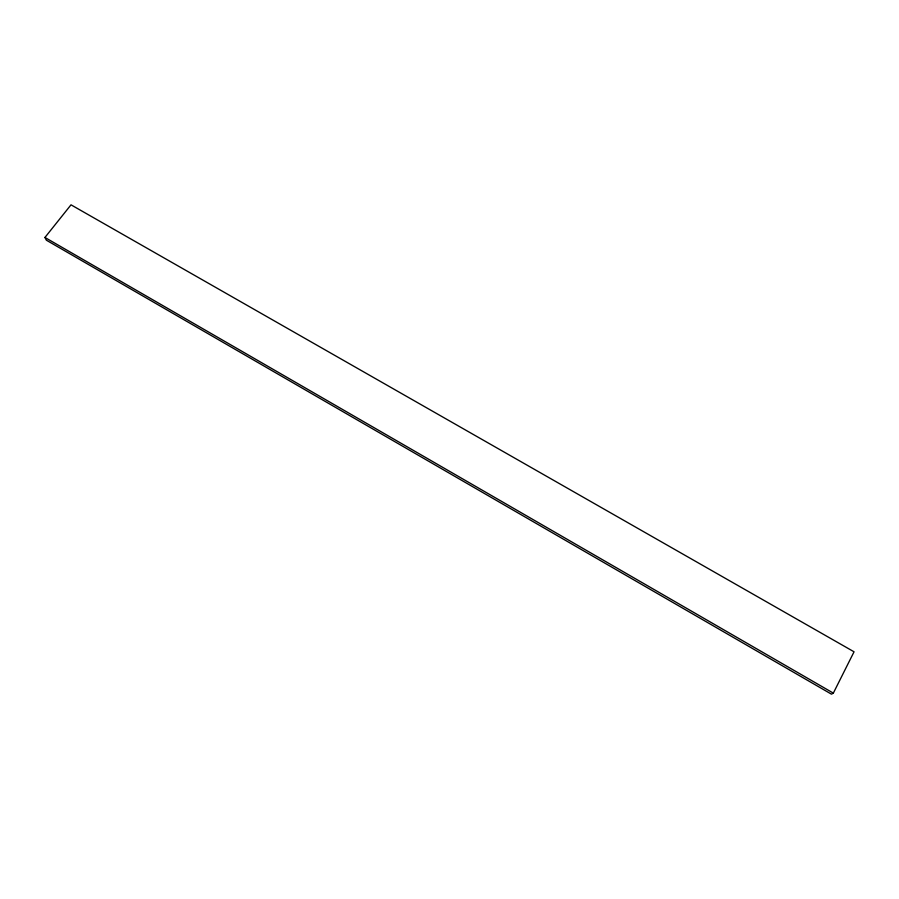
<?xml version="1.0" encoding="UTF-8"?>
<svg xmlns="http://www.w3.org/2000/svg" width="899" height="899" viewBox="0 0 899 899"><rect width="100%" height="100%" fill="white"/><g stroke="black" fill="none" stroke-linecap="round" stroke-linejoin="round"><path stroke-width="1.35" d="M833.339 693.118L854.05 651.797L71.01 204.826L44.95 237.46L46.366 240.19L831.474 694.174L833.339 693.118L44.95 237.46"/></g></svg>
